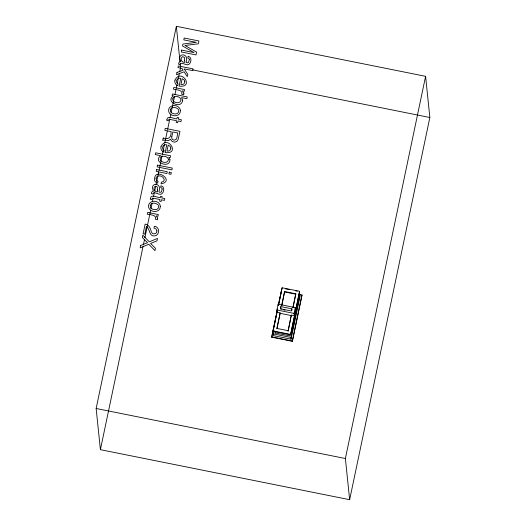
<?xml version="1.0" encoding="UTF-8"?>
<svg xmlns="http://www.w3.org/2000/svg" width="526" height="526" viewBox="0 0 526 526"><rect width="100%" height="100%" fill="white"/><g stroke="black" fill="none" stroke-linecap="round" stroke-linejoin="round"><path stroke-width="0.79" d="M96.146 408.492L176.355 26.3L425.6 76.329L429.854 117.508L349.645 499.7L100.4 449.671L96.146 408.492L345.385 458.521L349.645 499.7M100.4 449.671L143.033 246.53M143.368 244.925L144.551 239.304M144.887 237.699L150.614 210.4M150.955 208.796L152.132 203.174M152.468 201.57L153.145 198.355M153.48 196.75L154.322 192.733M154.664 191.129L155.67 186.309M156.012 184.705L158.707 171.857M159.043 170.253L162.074 155.801M162.416 154.197L164.434 144.558M164.769 142.954L167.301 130.908M167.636 129.304L169.826 118.863M170.168 117.259L170.838 114.05M171.174 112.439L174.547 96.383M174.882 94.779L175.894 89.959M176.23 88.355L176.907 85.14M177.242 83.535L179.432 73.101M179.767 71.49L180.615 67.479M276.913 328.875L280.18 313.325L280.134 312.878L277.163 312.28L276.926 309.972L278.142 304.179L295.277 307.618L295.513 309.926L294.297 315.718L291.325 315.12L288.11 331.124L291.325 315.12M298.827 294.192L302.029 295.099L292.331 341.308L271.686 337.166L277.511 309.005M278.346 305.021L281.384 290.957M271.686 337.166L277.537 309.281M278.418 305.35L282.107 287.775L299.629 291.292L290.615 334.812L273.093 331.295L273.053 330.913L290.576 334.424L290.615 334.812M273.093 331.295L277.452 310.524M278.793 304.133L282.107 287.775M277.163 312.28L277.465 310.833M291.069 339.185L290.885 337.455L299.938 294.323L300.116 296.053L291.069 339.185L273.546 335.667L273.362 333.938L274.033 330.742M275.302 331.367L274.98 332.899L289.826 335.877L290.148 334.345M280.799 306.599L280.345 308.769L291.404 310.991L291.858 308.821L280.799 306.599L281.081 309.36M275.493 333.043L275.828 331.452M280.134 312.878L276.867 328.428L288.064 330.67M281.673 305.527L284.612 291.529L295.809 293.778L293.081 307.447M281.883 305.198L284.612 291.529M292.87 307.776L295.809 293.778M294.297 315.718L294.06 313.411L295.277 307.618M290.576 334.424L299.629 291.292M292.331 341.308L302.003 294.83M345.385 458.521L425.6 76.329M192.674 69.899L429.854 117.508M285.329 288.794L289.313 289.596M295.684 290.878L297.275 291.194M284.658 291.983L295.855 294.231M283.455 309.834L285.033 310.149M276.926 309.972L294.06 313.411M280.18 313.325L291.371 315.574M273.362 333.938L290.885 337.455M271.659 336.89L292.305 341.039M291.858 308.821L292.002 310.202M278.142 304.179L278.3 305.718M176.355 26.3L180.03 61.825M180.194 63.442L180.53 66.671M150.351 198.657L150.344 199.321L151.771 199.604L152.474 198.078L159.976 199.492L159.621 201.182L161.094 201.478L161.449 199.788L164.447 200.386L164.829 198.585L161.83 197.986L162.126 196.553L160.654 196.257L160.351 197.691C157.682 197.921 150.758 193.515 150.351 198.657M166.893 119.836L166.887 120.5L168.313 120.789L169.01 119.264L176.519 120.671L176.164 122.361L177.637 122.657L177.992 120.967L180.99 121.572L181.371 119.77L178.367 119.165L178.669 117.732L177.196 117.436L176.894 118.869C174.224 119.106 167.301 114.694 166.893 119.836M157.445 189.912L157.609 191.872C154.414 192.437 152.382 187.578 155.361 186.145L157.228 186.855L157.445 189.912M184.626 60.411L184.79 62.377C181.588 62.942 179.563 58.077 182.542 56.65L184.409 57.36L184.626 60.411M157.642 218.165L157.452 219.763L155.551 219.381C157.142 214.772 149.864 214.739 147.227 214.2L147.596 212.419L158.346 214.575L157.991 216.265L156.137 215.89L157.642 218.165M183.876 93.174L183.686 94.772L181.779 94.391C183.377 89.782 176.092 89.742 173.462 89.203L173.83 87.421L184.58 89.578L184.225 91.268L182.371 90.899L183.876 93.174M156.044 178.288L156.367 180.181L158.056 181.457L157.695 183.186L155.952 182.298A3.767 3.708 -5.9 0 1 154.585 180.352C153.46 165.703 176.078 181.036 161.028 183.857L161.39 182.127C167.702 181.339 161.903 173.817 157.596 176.394A2.262 2.229 -5.9 0 0 156.255 177.63L156.044 178.288M162.199 188.992L161.331 191.997L159.858 192.371L158.905 191.734C162.626 181.779 148.595 182.22 153.546 191.148L152.487 191.254L151.547 192.457L151.468 193.719L152.803 193.989C153.526 190.386 159.2 195.777 161.778 193.884C164.29 191.99 164.855 186.375 160.976 185.75L160.627 187.414L161.791 188.091L162.199 188.992M189.38 59.497L188.512 62.495L187.039 62.877L186.079 62.239C189.801 52.284 175.776 52.725 180.727 61.654L179.668 61.759L178.728 62.962L178.649 64.225L179.984 64.494C180.707 60.891 186.382 66.283 188.959 64.389C191.471 62.495 192.029 56.88 188.15 56.256L187.802 57.919L188.972 58.596L189.38 59.497M168.445 159.293C168.563 163.75 161.377 163.093 160.2 159.713C159.411 154.835 167.695 155.466 168.445 159.293M169.97 159.726C169.839 169.313 152.014 161.765 160.759 155.689L155.269 154.591L155.643 152.81L170.628 155.814L170.26 157.544L168.839 157.261L169.97 159.726M171.857 136.504C171.16 138.384 172.561 140.297 174.553 140.1C177.788 139.725 176.868 135.057 177.847 132.966L172.811 131.954L171.857 136.504M182.548 100.144C182.147 109.816 164.408 101.735 173.488 95.896L172.114 95.62L172.456 93.983L187.249 96.948L186.881 98.678L181.536 97.606L182.548 100.144M161.015 146.596C160.41 148.825 161.6 151.317 163.764 152.152L164.132 150.397C160.713 148.805 163.165 143.302 166.781 144.821L165.157 152.586C180.983 154.434 167.044 134.117 161.015 146.596M174.961 80.162C174.356 82.391 175.546 84.883 177.703 85.712L178.071 83.963C174.658 82.372 177.111 76.868 180.727 78.381L179.096 86.146C194.929 88 180.99 67.683 174.961 80.162M172.738 98.862C172.133 102.859 179.859 104.424 180.885 100.551C181.641 96.317 173.705 94.772 172.738 98.862M150.252 205.541C149.384 210.065 158.819 211.564 158.648 206.448A2.512 2.472 -5.9 0 0 157.807 204.601C155.781 202.819 150.962 202.122 150.252 205.541M156.932 230.875C157.327 234.261 152.257 235.076 151.37 231.894C150.397 228.613 149.16 224.602 145.15 224.069L143.111 233.794L144.821 234.136L146.438 226.397C150.101 228.731 148.897 236.799 154.835 235.924C159.943 235.194 159.871 226.45 154.355 226.279L153.973 228.087L155.972 228.922L156.932 230.875M170.345 109.822C169.471 114.352 178.906 115.851 178.741 110.736A2.512 2.472 -5.9 0 0 177.893 108.889C175.868 107.1 171.055 106.403 170.345 109.822M170.838 148.135C170.917 150.166 168.859 151.481 166.972 151.041L168.208 145.156L170.306 146.498L170.838 148.135M184.784 81.701C184.863 83.733 182.805 85.048 180.918 84.607L182.154 78.722L184.251 80.057L184.784 81.701M160.259 206.488C160.43 213.043 150.173 212.938 148.68 207.422C147.221 201.169 156.051 199.262 159.293 203.628A4.53 4.458 -5.9 0 1 160.259 206.488M180.352 110.776C180.517 117.324 170.26 117.226 168.767 111.703C167.307 105.456 176.144 103.55 179.379 107.915A4.53 4.458 -5.9 0 1 180.352 110.776M140.666 245.438L140.153 247.877L148.786 244.281L154.946 250.6L155.44 248.259L150.574 243.446L156.991 240.869L157.504 238.403L149.299 241.842L142.835 235.122L142.336 237.496L147.55 242.736L140.666 245.438M156.59 169.576L156.209 171.384L166.906 173.534L167.288 171.719L156.59 169.576M157.524 165.125L157.149 166.906L171.89 169.865L172.265 168.083L157.524 165.125M163.211 138.042L162.705 140.455L164.066 140.067L168.478 140.587L170.496 139.305L172.41 141.685L174.783 142.165L176.736 141.494L178.123 139.561L179.977 131.342L165.236 128.383L164.822 130.356L171.141 131.625C171.252 137.694 168.767 139.811 163.211 138.042M176.973 72.443L176.499 74.718L184.12 71.786L187.295 76.651L187.769 74.376L184.166 68.886L192.726 70.609L193.081 68.893L178.34 65.934L177.985 67.65L182.016 68.459L183.087 70.228L176.973 72.443M181.667 50.082L181.279 51.949L196.02 54.908L196.606 52.12L185.007 45.473L198.348 43.796L198.94 40.982L184.199 38.023L183.804 39.904L196.251 42.35L182.943 44.026L182.529 45.972L194.094 52.613L181.667 50.082M169.287 172.12L168.905 173.935L170.95 174.343L171.331 172.535L169.287 172.12"/></g></svg>
